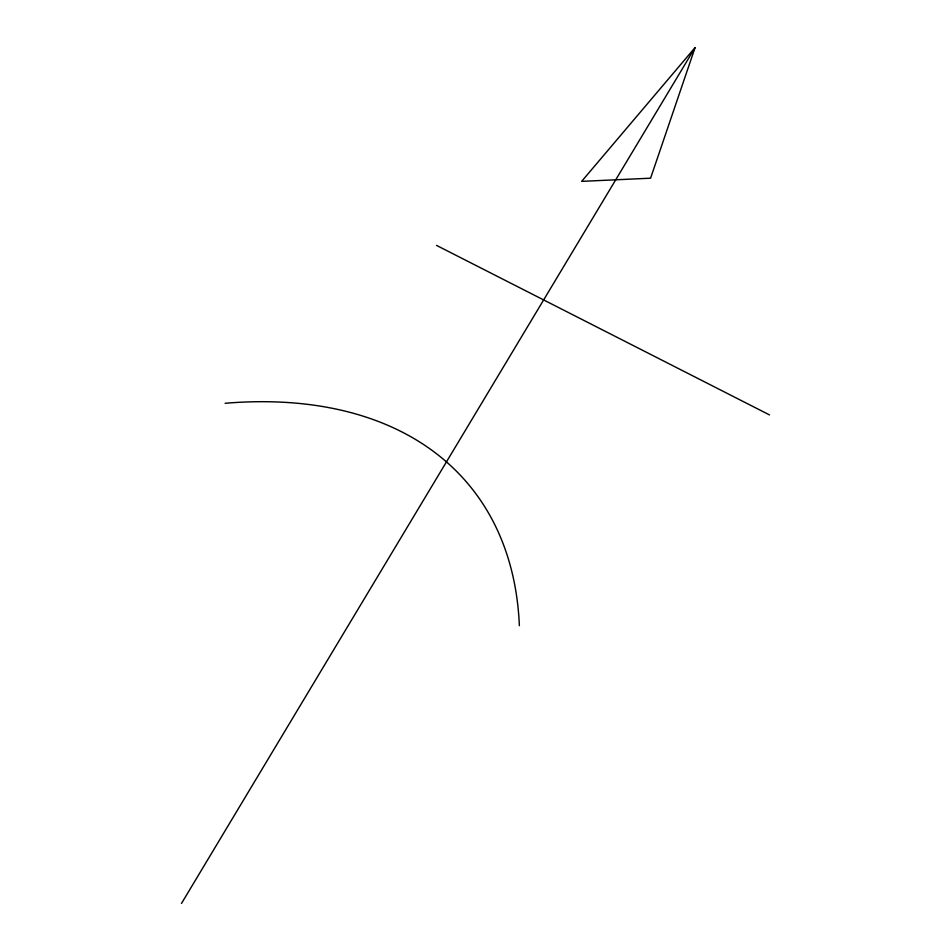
<?xml version="1.0" encoding="UTF-8"?>
<svg xmlns="http://www.w3.org/2000/svg" width="951" height="951" viewBox="0 0 951 951"><rect width="100%" height="100%" fill="white"/><g stroke="black" fill="none" stroke-linecap="round" stroke-linejoin="round"><path stroke-width="1.43" d="M695.086 47.55L650.591 178.194L581.655 181.368L695.086 47.55L181.486 903.45M436.521 245.394L769.514 414.921M225.102 403.283A578.374 340.993 -40.1 0 1 519.353 625.675"/></g></svg>
